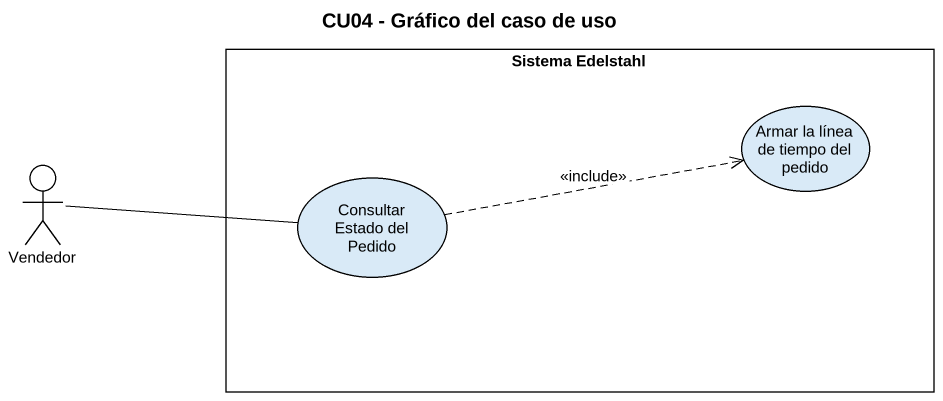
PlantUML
@startuml
title CU04 - Gráfico del caso de uso
rectangle "Sistema Edelstahl" as Sistema_Edelstahl {
  usecase "Armar la línea de tiempo del pedido" as Armar_la_línea_de_tiempo
  usecase "Consultar Estado del Pedido" as Consultar_Estado_del_Pedido
}
actor Vendedor
Vendedor -right- Consultar_Estado_del_Pedido
Consultar_Estado_del_Pedido .right.> Armar_la_línea_de_tiempo : <<include>>
@enduml
